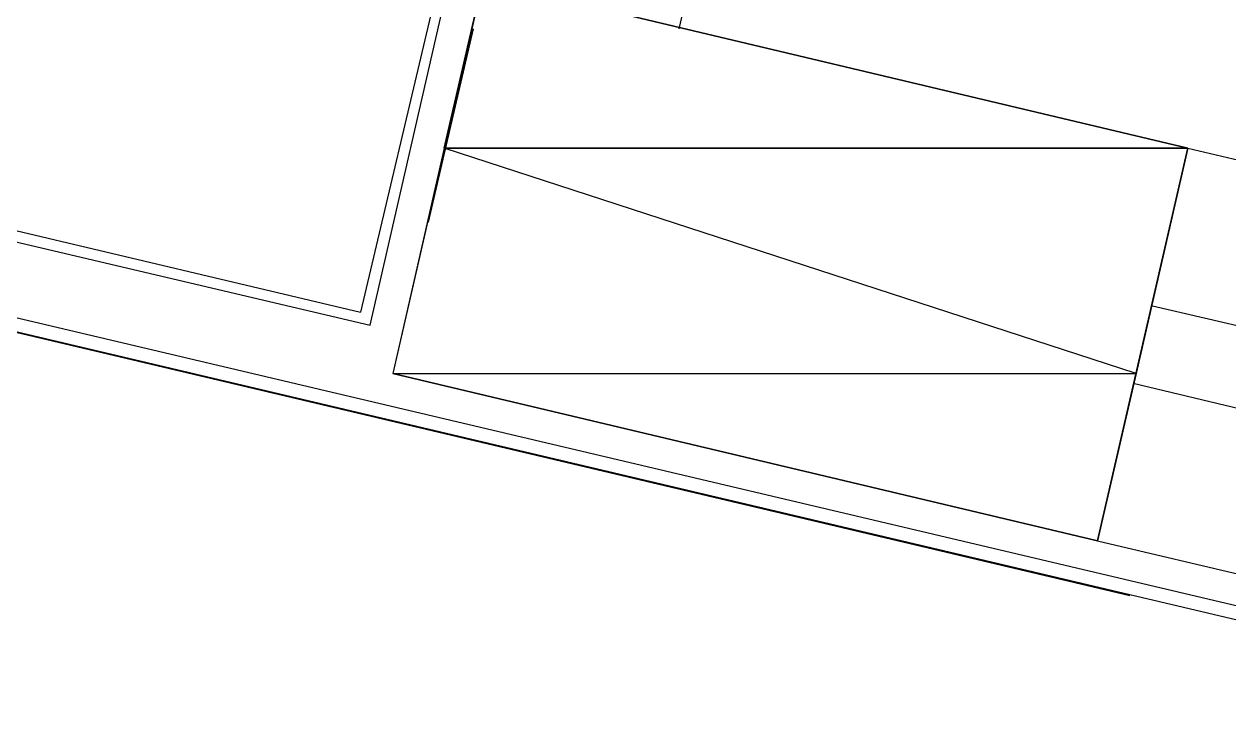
# Model space of a CAD drawing. Header units: feet. Extents: x -84 to 198, y -22 to 181.
# Drawn here: x 121.38 to 126.37, y 141.418 to 144.238 of the extents above; entities that cross this region are included whole.
import ezdxf

# ---------------------------------------------------------------- set-up
doc = ezdxf.new("R2010")
doc.units = ezdxf.units.FT
doc.layers.add('A-LINEA', color=7, linetype='CONTINUOUS')
doc.layers.add('A-MURO-CONCRETO', color=8, linetype='CONTINUOUS')

msp = doc.modelspace()

# ---------------------------------------------------------------- linework, layer by layer
at = {"layer": 'A-LINEA'}
for p, q in [((124.0933, 144.2178), (126.2933, 153.4978)), ((113.08, 145.3378), (122.7733, 143.0444)), ((113.12, 145.2711), (122.8133, 142.9911)), ((127.8533, 141.4844), (113.0533, 144.9778)), ((112.9867, 144.9378), (125.96, 141.8711)), ((112.9867, 144.9378), (127.84, 141.4311)), ((123.12, 144.5111), (122.7733, 143.0444)), ((123.24, 144.2178), (123.0533, 143.4178)), ((123.0933, 143.5911), (123.1867, 143.9911)), ((126.2, 143.7244), (129.08, 143.0444)), ((126.0533, 143.0711), (128.28, 142.5511)), ((125.9733, 142.7511), (128.2, 142.2178)), ((125.8267, 142.0978), (128.6933, 141.4178))]:
    msp.add_line(p, q, dxfattribs=at)
for points in [[(122.8133, 142.9911), (123.1467, 144.4444), (123.28, 144.4178)], [(125.8267, 142.0978), (126.2, 143.7244), (123.28, 144.4178), (122.9067, 142.7911), (125.8267, 142.0978)]]:
    msp.add_lwpolyline(points, dxfattribs=at)
at = {"layer": 'A-MURO-CONCRETO'}
for points in [[(123.28, 144.4178), (126.2, 143.7244), (123.12, 143.7244), (123.28, 144.4178), (123.28, 144.4178)], [(123.12, 143.7244), (122.9067, 142.7911), (125.9867, 142.7911), (123.12, 143.7244)], [(123.12, 143.7244), (126.2, 143.7244), (125.9867, 142.7911), (123.12, 143.7244), (123.12, 143.7244)], [(122.9067, 142.7911), (125.9867, 142.7911), (125.8267, 142.0978), (122.9067, 142.7911), (122.9067, 142.7911)]]:
    msp.add_lwpolyline(points, dxfattribs=at)

doc.saveas('drawing.dxf')
